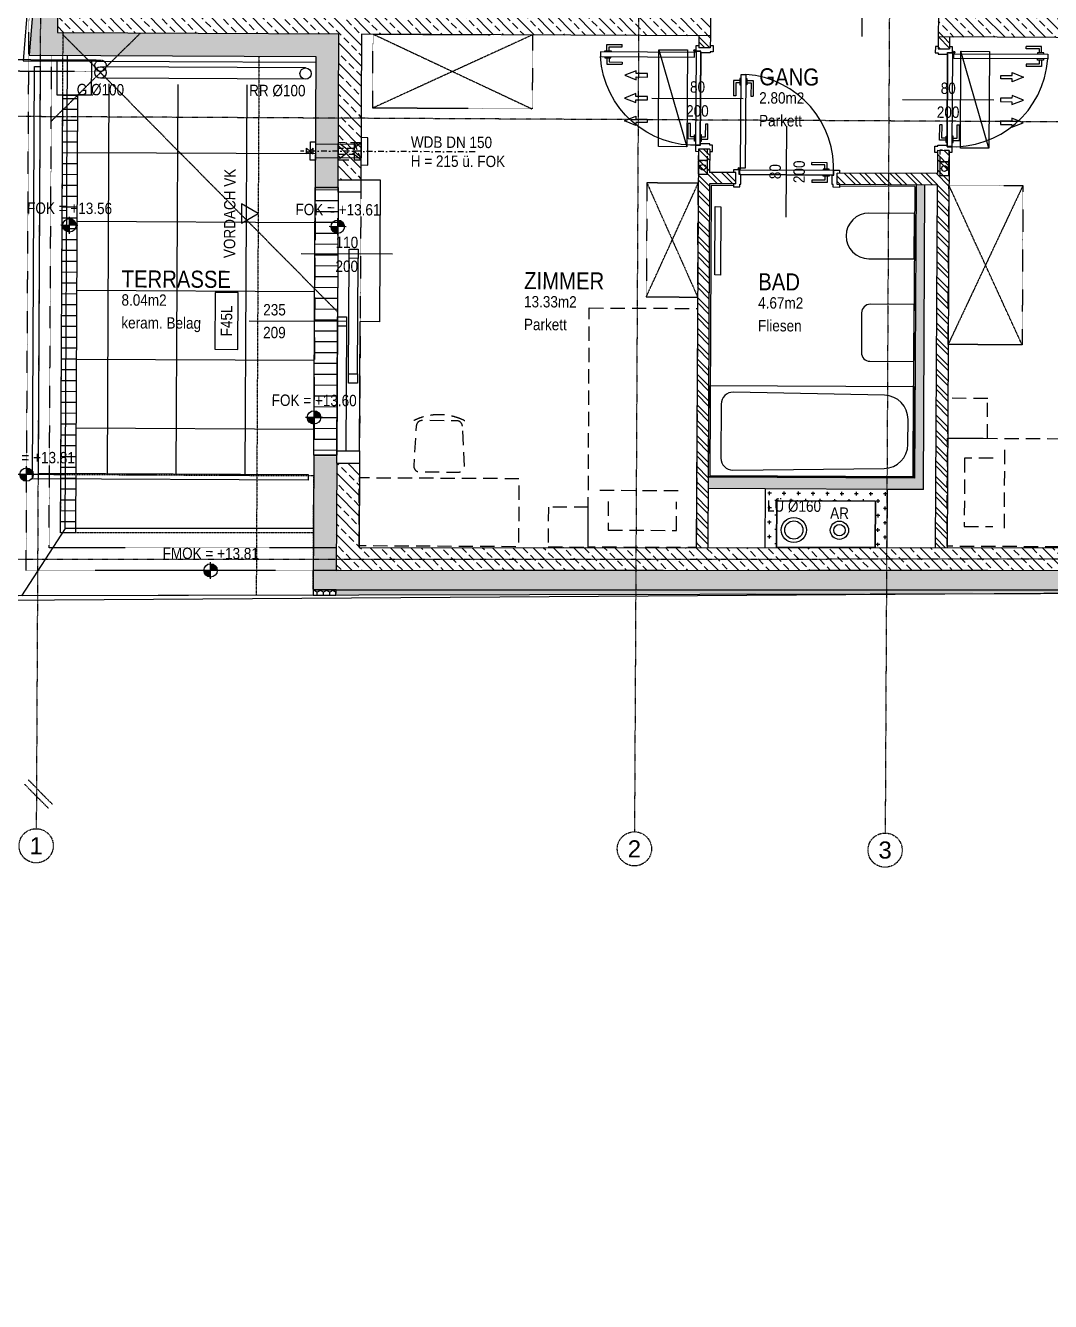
# Model space of a CAD drawing. Header units: millimetres. Extents: x -19411 to 51584, y -41547 to 69958.
# Drawn here: x -7714 to 1281, y 8478 to 19682 of the extents above; entities that cross this region are included whole.
import ezdxf
from ezdxf.enums import TextEntityAlignment as Align

# ---------------------------------------------------------------- set-up
doc = ezdxf.new("R2010")
doc.units = ezdxf.units.MM
doc.linetypes.add('HIDDEN2', pattern=[0.1875, 0.125, -0.0625])
doc.linetypes.add('STRICHPUNKT', pattern=[1, 0.5, -0.25, 0, -0.25])
doc.layers.get('Defpoints').update_dxf_attribs({"color": 251})
for name, color, linetype in [('00_HLP---------M0', 251, 'Continuous'), ('00_HLP-G00-L05-M0', 6, 'Continuous'), ('01-ANS-G00-L05-M0', 251, 'Continuous'), ('01-HID-G00-L05-ENTWÄSSERUNG', 251, 'HIDDEN2'), ('01-SYM-G00-L05-M0', 251, 'Continuous'), ('01-TXT---------M0', 251, 'Continuous'), ('01-TXT---------PP', 1, 'Continuous'), ('01-TXT-G00-L05-M0', 1, 'Continuous'), ('02-ANS-G00-L05-M0', 251, 'Continuous'), ('02-ANS-G00-L05-Rigol', 251, 'Continuous'), ('02-AXO-G00-L05-M0', 251, 'STRICHPUNKT'), ('02-DIM-G00-L05-M0', 8, 'Continuous'), ('02-FIL-G00-L05-LILA', 251, 'Continuous'), ('02-FIL-G00-L05-ORANGE', 251, 'Continuous'), ('02-FIL-G00-L05-PLATTENBELAG', 251, 'Continuous'), ('02-FIL-G00-L05-STB', 251, 'Continuous'), ('02-FLI-G00-L05-M0', 251, 'Continuous'), ('02-HID-G00-L05-M0', 251, 'HIDDEN2'), ('02-TWA---------M0', 251, 'Continuous'), ('02-TWA-G00-L05-M0', 251, 'Continuous'), ('02-TWB-G00-L05-M0', 251, 'Continuous'), ('02-WDA-G00-L05-M0', 251, 'Continuous'), ('02-ZWA---------M0', 251, 'Continuous'), ('02-ZWA-G00-L05-M0', 251, 'Continuous'), ('03-SYM-G00-L05-M0', 251, 'Continuous'), ('04-STO---------M0', 251, 'Continuous'), ('04-STO-G00-L05-M0', 251, 'Continuous'), ('04-SYM---------EP', 251, 'Continuous'), ('04-TXT---------EP', 251, 'Continuous'), ('04-TXT-G00-L05-M0', 251, 'Continuous'), ('04-TXT-G00-L05-POS', 8, 'Continuous'), ('05-STO--------M0', 251, 'Continuous'), ('05-SYM---------M0', 251, 'Continuous'), ('05-SYM--------M0', 251, 'Continuous'), ('05-TXT---------PP', 8, 'Continuous'), ('05-TXT--------M0', 251, 'Continuous'), ('05-TXT-G00-L05-M0', 251, 'Continuous'), ('07-SAN---------M0', 251, 'Continuous'), ('07-SAN-G00-L05-KLIMA', 8, 'Continuous'), ('07-SAN-G00-L05-M0', 251, 'Continuous'), ('07_MOB-G00-L05-M0', 251, 'HIDDEN2'), ('09-VER-G00-L05-GRUNDSTÜCKSGRENZE', 161, 'Continuous')]:
    doc.layers.add(name, color=color, linetype=linetype)
doc.styles.add('ARIAL', font='arial.ttf', dxfattribs={"width": 0.85})
doc.styles.get("Standard").update_dxf_attribs({"font": 'arial.ttf'})
doc.dimstyles.new('pp chromy&schneider', dxfattribs={"dimscale": 0.005, "dimtxt": 25, "dimasz": 10, "dimexe": 0, "dimexo": 0, "dimgap": 5, "dimtad": 1, "dimdec": 1, "dimlfac": 100, "dimrnd": 0.1, "dimzin": 9, "dimdsep": 46, "dimtxsty": 'ARIAL', "dimblk": 'c&s kote', "dimcen": 0, "dimse1": 1, "dimse2": 1, "dimclrd": 8, "dimclrt": 8, "dimadec": 0, "dimazin": 0, "dimtfac": 0.75, "dimtdec": 1, "dimtix": 1, "dimtmove": 2, "dimatfit": 0, "dimldrblk": 'NONE', "dimfxl": 1, "dimtolj": 1, "dimlwd": -1, "dimarcsym": 0})
pattern_1 = [(134.70755, (-35291.17, -23129.93), (-90.25976, -89.34302), []), (134.70755, (-35290.71, -23040.13), (-90.25976, -89.34302), [63.5, -31.75])]
pattern_2 = [(89.70755, (-35291.17, -23129.933), (-27.252854, 47.764726), [31.75, -63.5]), (209.70755, (-35291.17, -23129.933), (-27.73904, -47.484027), [31.75, -63.5]), (149.70755, (-35291.17, -23129.933), (-54.991893, 0.280699), [-63.5, 31.75])]
pattern_3 = [(134.70755, (-35291.17, -23129.93), (-67.69482, -67.00727), []), (134.70755, (-35290.94, -23085.03), (-67.69482, -67.00727), [])]

# ---------------------------------------------------------------- blocks, each defined once
blk = doc.blocks.new('01-SQM')
at = {"layer": '01-TXT---------M0', "color": 1, "style": 'ARIAL', "width": 0.85}
blk.add_attdef('ROOM', (0, 0), '', height=0.15, dxfattribs=at)
blk.add_attdef('AREA', text='', height=0.1, dxfattribs=at).set_placement((0, -0.06), align=Align.TOP_LEFT)
at = {"layer": '01-TXT---------PP', "color": 1, "style": 'ARIAL', "width": 0.85}
blk.add_attdef('NR', text='', height=0.15, dxfattribs=at).set_placement((-0.117, 0), align=Align.RIGHT)
blk.add_attdef('FLOOR', text='', height=0.1, dxfattribs=at).set_placement((0, -0.26), align=Align.TOP_LEFT)
blk = doc.blocks.new('05-TXT')
at = {"layer": '05-TXT--------M0'}
blk.add_line((-0.4, 0), (0.4, 0), dxfattribs=at)
at = {"layer": '05-TXT--------M0', "color": 8, "style": 'ARIAL', "width": 0.85}
blk.add_attdef('BREITE', text='', height=0.1, dxfattribs=at).set_placement((0, 0.05), align=Align.CENTER)
blk.add_attdef('HÖHE', text='', height=0.1, rotation=360, dxfattribs=at).set_placement((0, -0.06), align=Align.TOP_CENTER)
blk = doc.blocks.new('03-rar')
blk.add_circle((0, 0), 0.05)
at = {"layer": '01-TXT---------M0', "color": 8, "style": 'ARIAL', "width": 0.85}
blk.add_attdef('RR', text='', height=0.1, dxfattribs=at).set_placement((0, 0.1), align=Align.CENTER)
blk = doc.blocks.new('TÜR-80_10er-WAND')
at = {"layer": '00_HLP---------M0'}
blk.add_lwpolyline([(0.411, -0.025), (-0.411, -0.025), (-0.411, -0.025), (-0.411, 0.017), (0.411, 0.017)], close=True, dxfattribs=at)
for points in [[(0.4, 0.017), (-0.4, 0.017)], [(-0.375, 0.017), (-0.375, 0.027), (-0.32, 0.027), (-0.32, 0.017)], [(-0.357, 0.027), (-0.357, 0.083), (-0.222, 0.083)], [(-0.337, 0.027), (-0.337, 0.063), (-0.222, 0.063)], [(-0.222, 0.063), (-0.222, 0.083)], [(-0.375, -0.025), (-0.375, -0.035), (-0.32, -0.035), (-0.32, -0.025)], [(-0.357, -0.035), (-0.357, -0.091), (-0.222, -0.091)], [(-0.337, -0.035), (-0.337, -0.071), (-0.222, -0.071)], [(-0.222, -0.071), (-0.222, -0.091)]]:
    blk.add_lwpolyline(points, dxfattribs=at)
at = {"layer": '02-ZWA---------M0'}
for points in [[(-0.445, 0.1), (-0.445, 0)], [(0.445, 0.1), (0.445, 0)]]:
    blk.add_lwpolyline(points, dxfattribs=at)
at = {"layer": '05-STO--------M0'}
for points in [[(-0.465, 0.1), (-0.465, 0.125), (-0.41, 0.125), (-0.41, 0.1), (-0.4, 0.1), (-0.4, 0.017), (-0.415, 0.017), (-0.415, -0.025), (-0.465, -0.025), (-0.465, 0)], [(0.465, 0.1), (0.465, 0.125), (0.41, 0.125), (0.41, 0.1), (0.4, 0.1), (0.4, 0.017), (0.415, 0.017), (0.415, -0.025), (0.465, -0.025), (0.465, 0)]]:
    blk.add_lwpolyline(points, dxfattribs=at)
at = {"layer": '05-SYM---------M0'}
for points in [[(0.352, -0.808), (0.296, -0.808), (0.296, -0.673)], [(0.316, -0.673), (0.296, -0.673)], [(0.352, -0.788), (0.316, -0.788), (0.316, -0.673)], [(0.362, -0.826), (0.352, -0.826), (0.352, -0.771), (0.362, -0.771)], [(0.404, -0.826), (0.414, -0.826), (0.414, -0.771), (0.404, -0.771)], [(0.414, -0.808), (0.47, -0.808), (0.47, -0.673)], [(0.414, -0.788), (0.45, -0.788), (0.45, -0.673)], [(0.45, -0.673), (0.47, -0.673)]]:
    blk.add_lwpolyline(points, dxfattribs=at)
at = {"layer": '05-SYM--------M0'}
blk.add_lwpolyline([(0.404, -0.039), (0.404, -0.862), (0.404, -0.862), (0.362, -0.862), (0.362, -0.039)], close=True, dxfattribs=at)
for points in [[(0.41, -0.036), (0.42, -0.036)], [(0.415, -0.031), (0.415, -0.041)]]:
    blk.add_lwpolyline(points, dxfattribs=at)
blk.add_circle((0.415, -0.036), 0.01, dxfattribs=at)
blk.add_arc((0.415, -0.036), 0.828, 176.3309, 266.3309, dxfattribs=at)
blk = doc.blocks.new('04-TXT')
blk.add_line((0, 0), (0.853, 0))
at = {"layer": '04-TXT---------EP', "color": 8, "style": 'ARIAL', "width": 0.85}
blk.add_attdef('WIDTH', text='', height=0.1, dxfattribs=at).set_placement((0.632, 0.05), align=Align.CENTER)
blk.add_attdef('HEIGHT', text='', height=0.1, dxfattribs=at).set_placement((0.632, -0.05), align=Align.TOP_CENTER)
blk = doc.blocks.new('01-HK1')
for p, q in [((-0.001, -0.074), (-0.001, 0.074)), ((0.074, 0), (-0.075, 0))]:
    blk.add_line(p, q)
blk.add_circle((-0.001, 0), 0.0586)
for points in [[(-0.001, 0.059), (0.041, 0.041), (-0.001, 0)], [(-0.001, 0), (0.058, 0), (0.041, 0.041)], [(-0.059, 0), (-0.042, -0.041), (-0.001, 0)], [(-0.042, -0.041), (-0.001, -0.059), (-0.001, 0)]]:
    blk.add_solid(points)
at = {"layer": '01-TXT---------M0', "color": 8, "style": 'ARIAL', "width": 0.85}
blk.add_attdef('HEIGHT', text='', height=0.1, dxfattribs=at).set_placement((0, 0.2), align=Align.TOP_CENTER)
blk = doc.blocks.new('FENSTER_237')
at = {"layer": '04-STO---------M0'}
for points in [[(0, 0), (0, -0.11), (0.2, -0.11), (0.2, 0)], [(0.18, -0.785), (0.18, -0.705), (0.1, -0.705), (0.1, -0.785)], [(0.08, -1.285), (0.08, -1.205), (0, -1.205), (0, -1.285)], [(0.18, -1.88), (0.18, -1.8), (0.1, -1.8), (0.1, -1.88)], [(0, -2.38), (0, -2.49), (0.2, -2.49), (0.2, -2.38)]]:
    blk.add_lwpolyline(points, close=True, dxfattribs=at)
at = {"layer": '04-SYM---------EP'}
for points in [[(0, -0.11), (0, -1.205)], [(0.08, -1.205), (0.08, -0.11)], [(0.1, -0.785), (0.1, -1.8)], [(0.18, -0.785), (0.18, -1.8)]]:
    blk.add_lwpolyline(points, dxfattribs=at)
blk = doc.blocks.new('BETT_90')
blk.add_lwpolyline([(0, 0.95), (-0.35, 0.95), (-0.35, 1.3), (0, 1.3)], close=True)
at = {"flags": 128}
blk.add_lwpolyline([(-2.1, 0.95), (-2.1, 0), (0, 0), (0, 0.95)], close=True, dxfattribs=at)
for points in [[(-0.5, 0.85), (-0.5, 0.1)], [(-0.4, 0.775), (-0.15, 0.775), (-0.15, 0.175), (-0.4, 0.175)]]:
    blk.add_lwpolyline(points)
blk = doc.blocks.new('07-WC')
blk.add_lwpolyline([(-0.015, -0.2), (-0.415, -0.2, -1), (-0.415, 0.2), (-0.015, 0.2)], format="xyb", close=True)
blk = doc.blocks.new('möbel_schreibtisch')
at = {"flags": 128}
blk.add_lwpolyline([(0, -0.1), (-0.6, -0.1), (-0.6, 1.3), (0, 1.3)], close=True, dxfattribs=at)
blk.add_lwpolyline([(-1.056, 0.802, 0.39805), (-1.103, 0.752), (-1.103, 0.447, 0.39805), (-1.056, 0.397), (-0.706, 0.377, 0.430564), (-0.653, 0.427), (-0.653, 0.772, 0.430564), (-0.706, 0.822)], format="xyb", close=True, dxfattribs=at)
blk.add_arc((-0.653, 0.599), 0.503, 153.4349, 206.5651)
blk = doc.blocks.new('07-WT60')
blk.add_lwpolyline([(-0.015, 0.25), (-0.4, 0.25, 0.414214), (-0.475, 0.175), (-0.475, -0.175, 0.414214), (-0.4, -0.25), (-0.015, -0.25)], format="xyb", close=True)
blk = doc.blocks.new('WANDLÜFER')
at = {"layer": '02-TWA---------M0', "linetype": 'HIDDEN2', "ltscale": 0.75}
for points in [[(0.075, 0), (0.075, -0.2), (-0.075, -0.2), (-0.075, 0), (0.075, 0)], [(-0.075, 0), (0.075, -0.2)], [(0.075, 0), (-0.075, -0.2)]]:
    blk.add_lwpolyline(points, dxfattribs=at)
at = {"layer": '07-SAN---------M0', "linetype": 'STRICHPUNKT', "ltscale": 0.1}
blk.add_lwpolyline([(0, 1), (0, -0.53)], dxfattribs=at)
at = {"layer": '07-SAN---------M0'}
for points in [[(0, 0), (-0.12, 0), (-0.12, 0.06), (0.12, 0.06), (0.12, 0)], [(0.08, -0.4), (-0.08, -0.4), (-0.08, -0.445), (0.08, -0.445)]]:
    blk.add_lwpolyline(points, close=True, dxfattribs=at)
for points in [[(-0.06, 0), (-0.06, -0.4)], [(0.06, 0), (0.06, -0.4)]]:
    blk.add_lwpolyline(points, dxfattribs=at)
blk = doc.blocks.new('türachse&qualität')
at = {"layer": '05-SYM---------M0'}
blk.add_line((-0.4, 0), (-0.4, 0), dxfattribs=at)
at = {"layer": '05-TXT---------PP'}
blk.add_lwpolyline([(-0.5, -0.25), (-0.5, 0.25), (-0.7, 0.25), (-0.7, -0.25)], close=True, dxfattribs=at)
at = {"layer": '05-TXT---------PP', "color": 8, "style": 'ARIAL', "text_generation_flag": 6, "width": 0.85}
blk.add_attdef('POS.NR.', text='', height=0.1, rotation=270, dxfattribs=at).set_placement((-0.653, -0.011), align=Align.TOP_CENTER)
blk = doc.blocks.new('07_Kemper-ventil')
at = {"layer": '02-TWA---------M0', "linetype": 'HIDDEN2', "ltscale": 0.5}
for points in [[(-0.075, 0), (-0.075, -0.06), (0.075, -0.06), (0.075, 0), (-0.075, 0)], [(-0.025, -0.06), (-0.025, -0.2), (0.025, -0.2), (0.025, -0.06)]]:
    blk.add_lwpolyline(points, close=True, dxfattribs=at)
blk.add_lwpolyline([(-0.075, -0.06), (0.075, 0)], dxfattribs=at)
at = {"layer": '07-SAN---------M0', "linetype": 'STRICHPUNKT', "ltscale": 0.1}
blk.add_lwpolyline([(0, 0), (0, -0.48)], dxfattribs=at)
at = {"layer": '07-SAN---------M0'}
for points in [[(0.025, -0.42), (-0.025, -0.42), (0, -0.45), (0.025, -0.42)], [(0.025, -0.48), (-0.025, -0.48), (0, -0.45), (0.025, -0.48)]]:
    blk.add_lwpolyline(points, close=True, dxfattribs=at)
blk = doc.blocks.new('KLIMAGERÄT')
for points in [[(-0.425, 0), (0.425, 0), (0.425, -0.25), (-0.425, -0.25), (-0.425, 0)], [(-0.215, -0.35), (-0.215, -0.45), (-0.24, -0.45), (-0.2, -0.55), (-0.2, -0.55), (-0.16, -0.45), (-0.185, -0.45), (-0.185, -0.35), (-0.215, -0.35)], [(-0.015, -0.35), (-0.015, -0.45), (-0.04, -0.45), (0, -0.55), (0, -0.55), (0.04, -0.45), (0.015, -0.45), (0.015, -0.35), (-0.015, -0.35)], [(0.215, -0.35), (0.215, -0.45), (0.24, -0.45), (0.2, -0.55), (0.2, -0.55), (0.16, -0.45), (0.185, -0.45), (0.185, -0.35), (0.215, -0.35)]]:
    blk.add_lwpolyline(points, close=True)
blk.add_lwpolyline([(-0.425, -0.25), (0.425, 0)])
blk = doc.blocks.new('07_Klimasifon')
at = {"layer": '00_HLP---------M0', "linetype": 'HIDDEN2', "ltscale": 0.3}
blk.add_lwpolyline([(0, -0.1), (0.08, -0.1), (0.08, 0), (0, 0)], close=True, dxfattribs=at)
at = {"layer": '07-SAN---------M0'}
blk.add_lwpolyline([(0, -0.22), (0.08, -0.22), (0.08, -0.1), (0, -0.1)], close=True, dxfattribs=at)
blk.add_circle((0.04, -0.16), 0.025, dxfattribs=at)
blk = doc.blocks.new('07-Badewanne')
blk.add_lwpolyline([(0, -0.8), (-1.8, -0.8), (-1.8, 0), (0, 0)], close=True)
blk.add_lwpolyline([(-0.106, -0.637), (-0.106, -0.163, 0.418658), (-0.213, -0.058), (-1.539, -0.079, 0.409076), (-1.747, -0.291), (-1.747, -0.509, 0.409783), (-1.539, -0.721), (-0.213, -0.742, 0.419369), (-0.106, -0.637)], format="xyb", close=True)
blk = doc.blocks.new('01-HK3')
blk.add_lwpolyline([(0, 0), (0.0423, 0.0732), (-0.0423, 0.0732)], close=True)
at = {"color": 0, "style": 'ARIAL', "width": 0.85}
blk.add_attdef('HEIGHT', text='', height=0.05, dxfattribs=at).set_placement((0, 0.35), align=Align.TOP_CENTER)
blk = doc.blocks.new('c&s kote')
at = {"color": 8}
for p, q in [((0, -2), (0, 2)), ((0, 2), (0, -2)), ((-2, 0), (2, 0)), ((2, 0), (-2, 0))]:
    blk.add_line(p, q, dxfattribs=at)
blk.add_circle((0, 0), 0.5, dxfattribs=at)
blk = doc.blocks.new('*D311')
at = {"layer": '02-DIM-G00-L05-M0', "color": 8, "transparency": 16777216}
blk.add_line((-373, 19585), (-372, 19785), dxfattribs=at)
at = {"layer": 'Defpoints', "color": 0, "transparency": 16777216}
for p in [(-372, 19785), (297, 19781), (296, 19581)]:
    blk.add_point(p, dxfattribs=at)
at = {"layer": '02-DIM-G00-L05-M0', "color": 8, "transparency": 16777216, "xscale": 0.05, "yscale": 0.05, "zscale": 0.05}
for p, rotation in [((-372, 19785), 89.70754940315528), ((-373, 19585), 269.7075494031553)]:
    blk.add_blockref('c&s kote', p, dxfattribs=dict(at, rotation=rotation))
at = {"layer": '02-DIM-G00-L05-M0', "color": 8, "transparency": 16777216, "insert": (-372, 19685), "char_height": 0.125, "attachment_point": 5, "rotation": 89.7075, "style": 'ARIAL'}
blk.add_mtext('\\A1;20000', dxfattribs=at)
blk = doc.blocks.new('_None')

msp = doc.modelspace()

# ---------------------------------------------------------------- hatches: boundary and pattern name
at = {"layer": '02-ANS-G00-L05-Rigol'}
h = msp.add_hatch(dxfattribs=at)
h.set_pattern_fill('ANSI31', color=256, scale=30, angle=422.04654128, style=0)
h.set_pattern_definition([(179.70755, (62842.09, 45830.1), (-0.48618, -95.24876), [])])
h.paths.add_polyline_path([(-7276.528, 15225.9541), (-7406.5299, 15225.9298), (-7386.9057, 19070.5929), (-7256.9072, 19069.9601)])
h = msp.add_hatch(dxfattribs=at)
h.set_pattern_fill('ANSI31', color=256, scale=30, angle=422.04654128, style=0)
h.set_pattern_definition([(179.70755, (65058.03, 45028.81), (-0.48618, -95.24876), [])])
h.paths.add_polyline_path([(-4983.0151, 15908.3431), (-5183.0125, 15909.364), (-5171.0178, 18259.3026), (-4971.0202, 18258.3126)])
at = {"layer": '02-FIL-G00-L05-LILA'}
h = msp.add_hatch(dxfattribs=at)
h.set_pattern_fill('HONEY', color=256, scale=10, angle=197.04654128, style=0)
h.set_pattern_definition(pattern_2)
h.paths.add_polyline_path([(-4964.1299, 19608.2333), (-7434.0977, 19620.8407), (-7431.4435, 20140.8339), (-7451.4432, 20140.936), (-7531.4422, 20141.3443), (-7531.0339, 20221.3433), (-7530.7276, 20281.3425), (-7610.5789, 20281.7501), (-7681.1215, 19422.0989), (-5165.1481, 19409.2567), (-5170.9667, 18269.3025), (-4970.9694, 18268.2816), (-4970.6631, 18328.2808), (-4970.6543, 18328.2808)])
h = msp.add_hatch(dxfattribs=at)
h.set_pattern_fill('HONEY', color=256, scale=10, angle=197.04654128, style=0)
h.set_pattern_definition(pattern_2)
h.paths.add_polyline_path([(-5189.0503, 14726.4761), (3271.0707, 14728.5918), (3271.9384, 14898.592), (-4988.1709, 14896.5264), (-4983.3638, 15838.3132), (-4983.3726, 15838.3132), (-4983.0663, 15898.3125), (-5183.0637, 15899.3333)])
h = msp.add_hatch(dxfattribs=at)
h.set_pattern_fill('HONEY', color=256, scale=10, angle=197.04654128, style=0)
h.set_pattern_definition(pattern_2)
h.paths.add_polyline_path([(-5189.0503, 14726.4761), (-5188.9342, 14679.789), (-4989.2841, 14680.1678), (-4989.0474, 14726.5261)])
h = msp.add_hatch(dxfattribs=at)
h.set_pattern_fill('HONEY', color=256, scale=10, angle=197.04654128, style=0)
h.set_pattern_definition(pattern_2)
h.paths.add_polyline_path([(-4989.0474, 14726.5261), (-4989.2677, 14683.3644), (2755.7575, 14707.1628), (2755.8669, 14728.463)])
at = {"layer": '02-FIL-G00-L05-ORANGE'}
h = msp.add_hatch(dxfattribs=at)
h.set_pattern_fill('ANSI32', color=256, scale=10, angle=197.04654128, style=0)
h.set_pattern_definition(pattern_3)
h.paths.add_polyline_path([(-1704.1893, 19591.5937), (-1804.188, 19592.1041), (-1804.7239, 19487.1054), (-1704.7252, 19486.595)])
h = msp.add_hatch(dxfattribs=at)
h.set_pattern_fill('ANSI32', color=256, scale=10, angle=197.04654128, style=0)
h.set_pattern_definition(pattern_3)
h.paths.add_polyline_path([(395.8003, 19580.8747), (295.8016, 19581.3852), (295.2657, 19476.3865), (395.2644, 19475.8761)])
h = msp.add_hatch(dxfattribs=at)
h.set_pattern_fill('ANSI32', color=256, scale=10, angle=197.04654128, style=0)
h.set_pattern_definition(pattern_3)
h.paths.add_polyline_path([(-1710.8248, 18291.6106), (-1480.8108, 18290.4365), (-1480.3004, 18390.4352), (-1710.3143, 18391.6093), (-1709.268, 18596.6066), (-1809.2667, 18597.117), (-1827.1306, 15097.3169), (-1727.1292, 15097.3419)])
h = msp.add_hatch(dxfattribs=at)
h.set_pattern_fill('ANSI32', color=256, scale=10, angle=197.04654128, style=0)
h.set_pattern_definition(pattern_3)
h.paths.add_polyline_path([(390.7216, 18585.8877), (290.7229, 18586.3981), (289.6766, 18381.4008), (-590.312, 18385.8925), (-590.8224, 18285.8938), (289.1661, 18281.4021), (272.9164, 15097.8421), (372.9178, 15097.8671)])
h = msp.add_hatch(dxfattribs=at)
h.set_pattern_fill('SQUARE', color=256, scale=10, angle=197.04654128, style=0)
h.set_pattern_definition([(89.70755, (-35291.17, -23129.933), (-31.749586, 0.162059), [31.75, -31.75]), (179.70755, (-35291.17, -23129.933), (-0.162059, -31.749586), [31.75, -31.75])])
h.paths.add_polyline_path([(179.1506, 18281.9636), (104.1516, 18282.3465), (91.0083, 15707.38), (-1723.9681, 15716.6441), (-1724.4785, 15616.6454), (-1224.4681, 15614.0933), (-149.4821, 15608.6062), (165.4969, 15606.9985)])
h = msp.add_hatch(dxfattribs=at)
h.set_pattern_fill('CROSS', color=256, scale=10, angle=197.04654128, style=0)
h.set_pattern_definition([(89.70755, (-35291.17, -23129.933), (-63.175056, 63.82329), [31.75, -95.25]), (179.70755, (-35275.214, -23114.14), (-63.82329, -63.175056), [31.75, -95.25])])
h.paths.add_polyline_path([(-149.4821, 15608.6062), (-1224.4681, 15614.0933), (-1227.1051, 15097.4669), (-1122.1036, 15097.4932), (-1120.0054, 15508.5587), (-255.0166, 15504.1435), (-257.0912, 15097.7095), (-152.0897, 15097.7358)])
at = {"layer": '02-FIL-G00-L05-STB'}
h = msp.add_hatch(dxfattribs=at)
h.set_pattern_fill('ANSI33', color=256, scale=20, angle=197.04654128, style=0)
h.set_pattern_definition(pattern_1)
h.paths.add_polyline_path([(295.8016, 19581.3852), (3915.7545, 19562.9079), (3919.8378, 20362.8975), (3839.8389, 20363.3059), (3719.8404, 20363.9184), (3716.7779, 19763.9262), (296.8224, 19781.3826)])
h = msp.add_hatch(dxfattribs=at)
h.set_pattern_fill('ANSI33', color=256, scale=20, angle=197.04654128, style=0)
h.set_pattern_definition(pattern_1)
h.paths.add_polyline_path([(-7233.0795, 19819.8172), (-7231.0378, 20219.812), (-7431.0352, 20220.8329), (-7434.0977, 19620.8407), (-4964.1299, 19608.2333), (-4970.6543, 18328.2808), (-4890.6641, 18327.8725), (-4890.6641, 18327.8725), (-4770.6657, 18327.26), (-4770.6657, 18327.26), (-4770.6482, 18327.2599), (-4764.1325, 19607.2124), (-1704.1893, 19591.5937), (-1703.1684, 19791.5911)])
h = msp.add_hatch(dxfattribs=at)
h.set_pattern_fill('ANSI33', color=256, scale=20, angle=197.04654128, style=0)
h.set_pattern_definition(pattern_1)
h.paths.add_polyline_path([(-4988.1709, 14896.5264), (3051.9353, 14898.537), (3052.9561, 15098.5373), (-4787.156, 15096.5766), (-4783.3752, 15837.2924), (-4983.3638, 15838.3132)])

# ---------------------------------------------------------------- linework, layer by layer
at = {"layer": '00_HLP-G00-L05-M0', "linetype": 'HIDDEN2', "ltscale": 2}
msp.add_lwpolyline([(-5189.0503, 14726.4761), (-5183.9461, 15726.4631), (-9006.4383, 15745.9741)], dxfattribs=at)
at = {"layer": '01-ANS-G00-L05-M0'}
msp.add_lwpolyline([(-1122.1036, 15097.4932), (-1120.0054, 15508.5587), (-255.0166, 15504.1435), (-257.0912, 15097.7095)], close=True, dxfattribs=at)
at = {"layer": '01-HID-G00-L05-ENTWÄSSERUNG'}
for points in [[(-7488.0783, 18841.1061), (-6704.1072, 19617.1146)], [(-7384.2004, 19600.5857), (-4976.5841, 17168.265)]]:
    msp.add_lwpolyline(points, dxfattribs=at)
at = {"layer": '02-ANS-G00-L05-M0'}
for p, q in [((-7366.3252, 15265.9316), (-7345.1197, 19420.3839)), ((-5186.5082, 15266.4768), (-7366.3252, 15265.9316)), ((-5188.9343, 14679.789), (-7909.3457, 14675.5378))]:
    msp.add_line(p, q, dxfattribs=at)
for points in [[(-5233.8798, 15739.5868), (-5234.135, 15689.5875), (-7654.1034, 15701.9396), (-7635.6264, 19321.8654), (-7585.627, 19321.6102), (-7603.8489, 15751.6838), (-5233.8798, 15739.5868)], [(-4770.6657, 18327.26), (-4600.6679, 18326.3923), (-4607.0227, 17081.4085), (-4777.0117, 17082.2762)], [(-4782.8049, 15947.2909), (-4777.0117, 17082.2762)], [(-7366.3252, 15265.9316), (-7749.3478, 14674.7211)]]:
    msp.add_lwpolyline(points, dxfattribs=at)
at = {"layer": '02-ANS-G00-L05-Rigol'}
for points in [[(-7276.528, 15225.9541), (-7406.5299, 15225.9298), (-7386.9057, 19070.5929), (-7256.9072, 19069.9601)], [(-4983.0151, 15908.3431), (-5183.0125, 15909.364), (-5171.0178, 18259.3026), (-4971.0202, 18258.3126)]]:
    msp.add_lwpolyline(points, close=True, dxfattribs=at)
at = {"layer": '02-AXO-G00-L05-M0'}
for points in [[(-7505.4522, 35029.0001), (-7619.7864, 12629.2919)], [(-2255.5206, 35002.203), (-2369.8548, 12602.4948)], [(-55.5493, 34990.9738), (-169.8835, 12591.2656)], [(8241.9209, 18800.8164), (-12776.3058, 18908.0991)], [(-12796.2816, 14994.5625), (20142.6215, 15002.8726)], [(-7512.8039, 12808.5809), (-7723.8504, 13021.793)], [(-7477.2685, 12843.7553), (-7688.315, 13056.9674)]]:
    msp.add_lwpolyline(points, dxfattribs=at)
for centre in [(-7620.552, 12479.2939), (-2370.6204, 12452.4968), (-170.6491, 12441.2675)]:
    msp.add_circle(centre, 150, dxfattribs=at)
at = {"layer": '02-FIL-G00-L05-PLATTENBELAG'}
for points in [[(-6981.4005, 19168.5241), (-6998.8568, 15748.5957)], [(-6376.4084, 19165.4361), (-6393.8646, 15745.5077)], [(-5771.4163, 19162.348), (-5788.8725, 15742.4196)], [(-5169.5122, 18554.2679), (-7259.485, 18564.9357)], [(-5172.6002, 17949.2758), (-7262.573, 17959.9435)], [(-5175.6883, 17344.2836), (-7265.6611, 17354.9514)], [(-5178.7763, 16739.2915), (-7268.7491, 16749.9593)], [(-5181.8644, 16134.2994), (-7271.8372, 16144.9672)]]:
    msp.add_lwpolyline(points, dxfattribs=at)
at = {"layer": '02-FLI-G00-L05-M0'}
for points in [[(-1500.8871, 18275.5388), (-1695.9015, 18276.5342), (-1708.8917, 15731.5674), (76.085, 15722.4564), (80.1684, 16522.446), (80.1684, 16522.446)], [(89.0752, 18267.4232), (-570.8992, 18270.7919)], [(89.0752, 18267.4232), (80.1684, 16522.446)]]:
    msp.add_lwpolyline(points, dxfattribs=at)
at = {"layer": '02-HID-G00-L05-M0', "ltscale": 0.5}
for p, q in [((-7406.5299, 15225.9216), (-7384.0983, 19620.5855)), ((-5186.4982, 15226.4768), (-7406.5299, 15225.9216))]:
    msp.add_line(p, q, dxfattribs=at)
at = {"layer": '02-HID-G00-L05-M0'}
for points in [[(-4988.1709, 14896.5264), (-7708.2186, 14895.8461), (-7654.9462, 25272.0415)], [(3915.7545, 19562.9079), (3891.9473, 14898.7471), (-5188.1826, 14896.4763), (-5188.1826, 14896.4763)], [(-4987.1501, 15096.5266), (-7507.1949, 15095.8964), (-7485.1179, 19421.0985)], [(-4770.6482, 18327.2599), (-4783.3664, 15837.2924)], [(-5171.0178, 18259.3026), (-5183.0127, 15909.3332)]]:
    msp.add_lwpolyline(points, dxfattribs=at)
at = {"layer": '02-HID-G00-L05-M0', "ltscale": 0.5}
msp.add_lwpolyline([(-5665.1416, 19411.8088), (-5689.2991, 14679.0071)], dxfattribs=at)
at = {"layer": '02-TWA-G00-L05-M0'}
for p, q in [((-4970.6543, 18328.2808), (-4964.1299, 19608.2333)), ((-4764.1325, 19607.2124), (-4770.6482, 18327.2599)), ((-4783.3752, 15837.2924), (-4787.156, 15096.5766)), ((-4787.156, 15096.5766), (3052.9561, 15098.5373))]:
    msp.add_line(p, q, dxfattribs=at)
for points in [[(-7431.0352, 20220.8329), (-7434.0977, 19620.8407)], [(-1703.1684, 19791.5911), (-1704.1893, 19591.5937)], [(296.8224, 19781.3826), (295.8016, 19581.3852)], [(-7434.0977, 19620.8407), (-4964.1299, 19608.2333)], [(-1704.1893, 19591.5937), (-4764.1325, 19607.2124)], [(3915.7545, 19562.9079), (295.8016, 19581.3852)], [(-4970.6543, 18328.2808), (-4770.6569, 18327.2599)], [(-4983.3638, 15838.3132), (-4988.1709, 14896.5264), (3271.9384, 14898.592)], [(-4983.3638, 15838.3132), (-4783.3664, 15837.2924)]]:
    msp.add_lwpolyline(points, dxfattribs=at)
at = {"layer": '02-TWB-G00-L05-M0'}
msp.add_lwpolyline([(-8063.2161, -41546.9329), (-7977.4515, -4065.1076), (-7893.7496, 14635.2738), (2955.7668, 14708.513), (2802.7405, 1405.4336), (7654.3957, 1376.4136), (7730.4268, 5292.5499), (19093.6565, 5275.3907), (19093.6565, 5275.3907), (19078.7116, -6441.3012), (7645.6485, -6402.8028), (7689.037, -2284.2557), (2789.5785, -2269.8932), (2752.3198, -17771.8644)], dxfattribs=at)
at = {"layer": '02-WDA-G00-L05-M0'}
for p, q in [((-5165.1481, 19409.2567), (-5171.0178, 18259.3026)), ((-5183.0127, 15909.3294), (-5189.0503, 14726.4761)), ((-5189.0503, 14726.4761), (4091.0824, 14728.7969))]:
    msp.add_line(p, q, dxfattribs=at)
for points in [[(-7610.5789, 20281.7501), (-7681.1215, 19422.0989)], [(-7680.8799, 19422.0977), (-5165.1481, 19409.2567)], [(-4971.0204, 18258.2818), (-5171.0178, 18259.3026)], [(-5183.0127, 15909.3332), (-4983.0153, 15908.3123)]]:
    msp.add_lwpolyline(points, dxfattribs=at)
msp.add_lwpolyline([(-5189.0503, 14726.4761), (-5188.9342, 14679.789), (-4989.2841, 14680.1678), (-4989.0474, 14726.5261)], close=True, dxfattribs=at)
at = {"layer": '02-ZWA-G00-L05-M0'}
for p, q in [((-1480.8108, 18290.4365), (-1710.8248, 18291.6106)), ((289.1661, 18281.4021), (-590.8224, 18285.8938)), ((91.0083, 15707.38), (104.1516, 18282.3465)), ((165.4969, 15606.9985), (179.1506, 18281.9636))]:
    msp.add_line(p, q, dxfattribs=at)
for points in [[(-7660.7259, 20282.006), (-7735.3698, 19372.3752)], [(-1804.188, 19592.1041), (-1804.7239, 19487.1054)], [(-1704.1893, 19591.5937), (-1704.7252, 19486.595)], [(295.8016, 19581.3852), (295.2657, 19476.3865)], [(395.8003, 19580.8747), (395.2644, 19475.8761)], [(-7735.3698, 19372.3752), (-5165.4033, 19359.2574)], [(-1809.2667, 18597.117), (-1827.1306, 15097.3169)], [(-1709.268, 18596.6066), (-1710.3143, 18391.6093)], [(290.7229, 18586.3981), (289.6766, 18381.4008)], [(390.7216, 18585.8877), (372.9178, 15097.8671)], [(-1480.3004, 18390.4352), (-1710.3143, 18391.6093)], [(289.6766, 18381.4008), (-590.312, 18385.8925)], [(-1710.8248, 18291.6106), (-1727.1292, 15097.3419)], [(272.915, 15097.5743), (289.1661, 18281.4021)], [(91.0083, 15707.38), (-1723.9681, 15716.6441)], [(-1224.4681, 15614.0933), (-1724.4785, 15616.6454)], [(-152.0897, 15097.7358), (-149.4821, 15608.6062), (-1224.4681, 15614.0933), (-1227.1051, 15097.4669)], [(165.4969, 15606.9985), (-149.4821, 15608.6062)], [(-257.0912, 15097.7095), (-255.0166, 15504.1435), (-1120.0054, 15508.5587), (-1122.1036, 15097.4932)]]:
    msp.add_lwpolyline(points, dxfattribs=at)
at = {"layer": '03-SYM-G00-L05-M0', "linetype": 'HIDDEN2'}
for points in [[(-8035.3149, 19383.9063), (-7055.3317, 19378.9042)], [(-8035.8253, 19283.9076), (-7055.8381, 19278.9055)]]:
    msp.add_lwpolyline(points, dxfattribs=at)
at = {"layer": '03-SYM-G00-L05-M0'}
msp.add_lwpolyline([(-7436.905, 19070.8478), (-7435.3737, 19370.8439), (-7135.3777, 19369.3127), (-7136.9089, 19069.3166)], close=True, dxfattribs=at)
for points in [[(-5255.6574, 19309.7174), (-7057.1374, 19318.89)], [(-5256.1678, 19209.7187), (-7056.139, 19218.9063)]]:
    msp.add_lwpolyline(points, dxfattribs=at)
at = {"layer": '03-SYM-G00-L05-M0', "linetype": 'HIDDEN2'}
msp.add_circle((-7055.5829, 19328.9048), 50, dxfattribs=at)
at = {"layer": '03-SYM-G00-L05-M0'}
for centre, radius in [((-971.3116, 15252.261), 110), ((-571.3168, 15250.2193), 80)]:
    msp.add_circle(centre, radius, dxfattribs=at)
at = {"layer": '07-SAN-G00-L05-M0'}
msp.add_lwpolyline([(-1664.9088, 17491.3658), (-1661.8462, 18091.358), (-1611.8469, 18091.1028), (-1614.9094, 17491.1106)], close=True, dxfattribs=at)
at = {"layer": '07_MOB-G00-L05-M0'}
for points in [[(-3264.152, 19599.5561), (-3267.4698, 18949.5646), (-4667.4515, 18956.7105), (-4664.1338, 19606.702)], [(-1810.7971, 18297.2752), (-2260.7913, 18299.5721), (-2265.8955, 17299.5851), (-1815.9013, 17297.2882), (-1810.7971, 18297.2752)], [(389.1648, 18280.8917), (1039.1564, 18277.5739), (1032.0105, 16877.5922), (382.019, 16880.9099), (389.1648, 18280.8917)]]:
    msp.add_lwpolyline(points, close=True, dxfattribs=at)
for points in [[(-4664.1338, 19606.702), (-3267.4698, 18949.5646)], [(-3264.152, 19599.5561), (-4667.4515, 18956.7105)], [(-2265.8955, 17299.5851), (-1810.7971, 18297.2752)], [(-2260.7913, 18299.5721), (-1815.9013, 17297.2882)], [(1039.1564, 18277.5739), (382.0189, 16880.9099)], [(1032.0105, 16877.5922), (389.1648, 18280.8917)]]:
    msp.add_lwpolyline(points, dxfattribs=at)
at = {"layer": '09-VER-G00-L05-GRUNDSTÜCKSGRENZE'}
msp.add_lwpolyline([(46704.501, -15548.7947), (35541.4308, -15421.4983), (19046.2363, -15218.073), (19138.7033, 14725.9454), (-7779.3506, 14674.8743), (-7909.3457, 14675.5378), (-7826.8215, 30843.226), (-7817.0604, 32755.5627), (7176.712, 32871.7581), (29539.4687, 32927.2999), (29421.7814, 14744.8024), (29556, 14745.7099), (46704.4989, 14778.2454)], close=True, dxfattribs=at)

# ---------------------------------------------------------------- block references
at = {"layer": '01-SYM-G00-L05-M0'}
ref = msp.add_blockref('01-HK3', (-5672.1905, 18030.8182), dxfattribs=dict(at, xscale=2000.000000003378, yscale=2000.000000003378, zscale=2000.000000003378, rotation=89.70754930104815))
ref.add_attrib('HEIGHT', 'VORDACH VK', dxfattribs={"layer": '0', "color": 0, "height": 100, "rotation": 89.7075493, "style": 'ARIAL', "width": 0.85}).set_placement((-5972.1866, 18032.3495), align=Align.TOP_CENTER)
at = {"layer": '01-SYM-G00-L05-M0', "xscale": 1000, "yscale": 1000, "zscale": 1000, "rotation": 359.7075493068887}
for p, values in [((-7327.7402, 17927.3611), {'HEIGHT': 'FOK = +13.56'}), ((-4972.7709, 17915.3407), {'HEIGHT': 'FOK = +13.61'}), ((-5181.3225, 16240.4542), {'HEIGHT': 'FOK = +13.60'}), ((-7703.9133, 15739.3257), {'HEIGHT': 'FMOK = +13.81'}), ((-6089.1861, 14896.8295), {'HEIGHT': 'FMOK = +13.81'})]:
    msp.add_blockref('01-HK1', p, dxfattribs=at).add_auto_attribs(values)
at = {"layer": '01-TXT-G00-L05-M0', "xscale": 1000, "yscale": 1000, "zscale": 1000}
for p, rotation, values in [((-1274.8856, 19156.9913), 359.7075493185612, {'ROOM': 'GANG', 'AREA': '2.80m2', 'FLOOR': 'Parkett'}), ((-6871.1855, 17382.5199), 359.7075493177273, {'ROOM': 'TERRASSE', 'AREA': '8.04m2', 'FLOOR': 'keram. Belag'}), ((-3338.4591, 17367.5009), 359.7075493135587, {'ROOM': 'ZIMMER', 'AREA': '13.33m2', 'FLOOR': 'Parkett'}), ((-1284.0732, 17357.0147), 359.7075493185612, {'ROOM': 'BAD', 'AREA': '4.67m2', 'FLOOR': 'Fliesen'})]:
    msp.add_blockref('01-SQM', p, dxfattribs=dict(at, rotation=rotation)).add_auto_attribs(values)
at = {"layer": '03-SYM-G00-L05-M0'}
ref = msp.add_blockref('03-rar', (-7055.8891, 19268.9056), dxfattribs=dict(at, xscale=999.9999999999995, yscale=999.9999999999995, zscale=999.9999999999995, rotation=359.7075493827601))
ref.add_attrib('RR', 'G %%c100', dxfattribs={"layer": '01-TXT---------M0', "color": 8, "height": 100, "rotation": 359.70754938, "style": 'ARIAL', "width": 0.85}).set_placement((-7056.91, 19068.9082), align=Align.CENTER)
ref = msp.add_blockref('03-rar', (-5255.9126, 19259.7181), dxfattribs=dict(at, xscale=999.9999999999995, yscale=999.9999999999995, zscale=999.9999999999995, rotation=359.7075493827601))
ref.add_attrib('RR', 'RR %%c100', dxfattribs={"layer": '01-TXT---------M0', "color": 8, "height": 100, "rotation": 359.70754938, "style": 'ARIAL', "width": 0.85}).set_placement((-5256.9334, 19059.7207), align=Align.RIGHT)
ref = msp.add_blockref('03-rar', (-971.3116, 15252.261), dxfattribs=dict(at, xscale=1600.000000305298, yscale=1600.000000305298, zscale=1600.000000305298, rotation=359.7075493833344))
ref.add_attrib('RR', 'LÜ %%C160', dxfattribs={"layer": '01-TXT---------M0', "color": 8, "height": 100, "rotation": 359.70754938, "style": 'ARIAL', "width": 0.85}).set_placement((-970.495, 15412.2589), align=Align.CENTER)
at = {"layer": '03-SYM-G00-L05-M0', "xscale": 999.9999999999995, "yscale": 999.9999999999995, "zscale": 999.9999999999995, "rotation": 359.7075493810927}
msp.add_blockref('03-rar', (-571.3168, 15250.2193), dxfattribs=at).add_auto_attribs({'RR': 'AR'})
at = {"layer": '04-STO-G00-L05-M0', "xscale": -1000, "yscale": 1000, "zscale": 1000, "rotation": 179.7075493235635}
msp.add_blockref('FENSTER_237', (-4983.3638, 15838.3132), dxfattribs=at)
at = {"layer": '04-TXT-G00-L05-M0', "xscale": 1000, "yscale": 1000, "zscale": 1000, "rotation": 359.7075493152262}
msp.add_blockref('05-TXT', (-4893.9819, 17677.8809), dxfattribs=at).add_auto_attribs({'BREITE': '110', 'HÖHE': '200'})
at = {"layer": '04-TXT-G00-L05-M0'}
ref = msp.add_blockref('04-TXT', (-4897.0189, 17082.8887), dxfattribs=dict(at, xscale=-1000, yscale=1000, zscale=1000, rotation=359.7075493235637))
ref.add_attrib('WIDTH', '235', dxfattribs={"layer": '04-TXT---------EP', "color": 8, "extrusion": (0, 0, -1), "height": 100, "rotation": 0.29245068, "style": 'ARIAL', "text_generation_flag": 2, "width": 0.85}).set_placement((5528.9188, 17136.1147), align=Align.CENTER)
ref.add_attrib('HEIGHT', '209', dxfattribs={"layer": '04-TXT---------EP', "color": 8, "extrusion": (0, 0, -1), "height": 100, "rotation": 0.29245068, "style": 'ARIAL', "text_generation_flag": 2, "width": 0.85}).set_placement((5529.4292, 17036.1161), align=Align.TOP_CENTER)
at = {"layer": '04-TXT-G00-L05-POS'}
ref = msp.add_blockref('türachse&qualität', (-5349.9389, 17085.2004), dxfattribs=dict(at, xscale=999.9999999999995, yscale=999.9999999999995, zscale=999.9999999999995, rotation=359.7075326355655))
ref.add_attrib('POS.NR.', 'F45L', dxfattribs={"layer": '05-TXT---------PP', "color": 8, "height": 100, "rotation": 269.70753263, "style": 'ARIAL', "text_generation_flag": 6, "width": 0.85}).set_placement((-5949.9311, 17088.2631), align=Align.MIDDLE_CENTER)
at = {"layer": '05-TXT-G00-L05-M0'}
for p, xscale, yscale, zscale, rotation in [((-1806.9953, 19042.1112), -1000, 1000, 1000, 269.7075495345031), ((392.993, 19030.8819), 1000, 1000, 1000, 89.70754908760325), ((-1035.3062, 18388.1639), 999.9999999999995, 999.9999999999995, 999.9999999999995, 179.7075490884284)]:
    msp.add_blockref('TÜR-80_10er-WAND', p, dxfattribs=dict(at, xscale=xscale, yscale=yscale, zscale=zscale, rotation=rotation))
at = {"layer": '05-TXT-G00-L05-M0', "xscale": 1000, "yscale": 1000, "zscale": 1000}
for p, rotation in [((-1816.9952, 19042.1623), 359.7075493669188), ((382.9931, 19030.933), 359.7075493669188), ((-1035.2551, 18398.1637), 89.70754933773325)]:
    msp.add_blockref('05-TXT', p, dxfattribs=dict(at, rotation=rotation)).add_auto_attribs({'BREITE': '80', 'HÖHE': '200'})
at = {"layer": '07-SAN-G00-L05-KLIMA'}
for name, p, xscale, yscale, zscale, rotation in [('KLIMAGERÄT', (-1906.994, 19042.6217), 1000, 1000, 1000, 269.7075493177232), ('KLIMAGERÄT', (492.9917, 19030.3715), 999.9999999999995, 999.9999999999995, 999.9999999999995, 89.70754933106323), ('07_Klimasifon', (-1809.2667, 18597.117), 1000, 1000, 1000, 359.7075492985511), ('07_Klimasifon', (310.7226, 18586.296), 1000, 1000, 1000, 359.7075492985511)]:
    msp.add_blockref(name, p, dxfattribs=dict(at, xscale=xscale, yscale=yscale, zscale=zscale, rotation=rotation))
at = {"layer": '07-SAN-G00-L05-M0'}
for name, p, xscale, yscale, zscale, rotation in [('WANDLÜFER', (-4769.3756, 18577.253), -999.9999999999995, 1000, 1000, 269.7075493077181), ('07_Kemper-ventil', (-4769.3897, 18577.2531), 1000, 1000, 1000, 269.7075493010481), ('07-WC', (101.8547, 17832.3523), -1000, 1000, 1000, 179.7075493177274), ('07-WT60', (97.5161, 16982.3634), 1000, 1000, 1000, 359.7075491901633), ('07-Badewanne', (-1718.9426, 15721.6186), 999.9999999999995, 999.9999999999995, 999.9999999999995, 179.7075493544125)]:
    msp.add_blockref(name, p, dxfattribs=dict(at, xscale=xscale, yscale=yscale, zscale=zscale, rotation=rotation))
at = {"layer": '07_MOB-G00-L05-M0', "yscale": 1000, "zscale": 1000}
for name, p, xscale, rotation in [('BETT_90', (-1827.1306, 15097.3169), -1000, 89.70754930104808), ('BETT_90', (372.9752, 15109.1111), -1000, 359.7075493152262), ('möbel_schreibtisch', (-4687.0764, 15111.9148), 1000, 269.7075493510733)]:
    msp.add_blockref(name, p, dxfattribs=dict(at, xscale=xscale, rotation=rotation))

# ---------------------------------------------------------------- texts
at = {"layer": '02-AXO-G00-L05-M0', "char_height": 150, "width": 246.7, "attachment_point": 5, "rotation": 359.7075}
for s, insert in [('{\\fArial|b0|i0|c0|p34;1}', (-7620.552, 12479.2939)), ('{\\fArial|b0|i0|c0|p34;2}', (-2370.6204, 12452.4968)), ('{\\fArial|b0|i0|c0|p34;3}', (-170.6491, 12441.2675))]:
    msp.add_mtext(s, dxfattribs=dict(at, insert=insert))
at = {"layer": '07-SAN-G00-L05-M0', "insert": (-4332.6661, 18575.0239), "char_height": 100, "width": 1538, "attachment_point": 4, "rotation": 359.70754933, "style": 'ARIAL'}
msp.add_mtext('WDB DN 150\\PH = 215 ü. FOK', dxfattribs=at)

# ---------------------------------------------------------------- dimensions: what is measured, and where the dimension line sits
at = {"layer": '02-DIM-G00-L05-M0'}
dim = msp.add_aligned_dim(p1=(295.8016, 19581.3852), p2=(296.8224, 19781.3826), distance=668.5034, dimstyle='pp chromy&schneider', override={"dimzin": 8}, dxfattribs=at)
dim.commit()
dim.dimension.update_dxf_attribs({"geometry": '*D311', "text_midpoint": (-372.2715, 19684.7965)})

doc.saveas('drawing.dxf')
